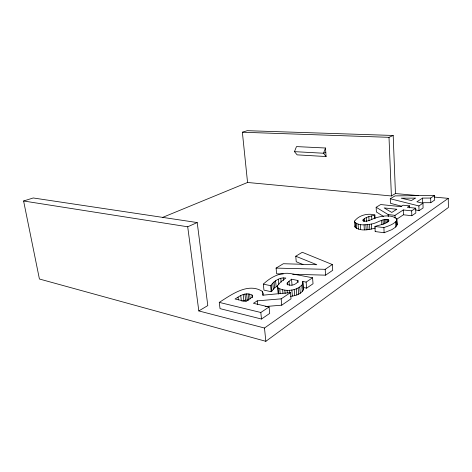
<?xml version="1.0" encoding="UTF-8"?>
<svg xmlns="http://www.w3.org/2000/svg" width="472" height="472" viewBox="0 0 472 472"><rect width="100%" height="100%" fill="white"/><g stroke="black" fill="none" stroke-linecap="round" stroke-linejoin="round"><path stroke-width="0.71" d="M290.593 296.339C295.33 295.814 300.776 294.369 303.331 289.973L302.782 281.442L306.127 282.097L312.564 277.778L313.036 283.76L306.617 288.156L303.284 287.472L303.449 288.675M303.331 289.973L302.782 281.442M297.921 280.48L297.72 281.985C295.319 285.005 290.392 286.41 287.047 284.203L287.253 282.911L291.513 279.212L297.921 280.48L298.092 282.48M277.489 286.71L278.108 287.95L278.687 294.056L278.061 292.793L277.489 286.71L277.772 285.289L280.799 281.89L285.831 278.055C279.713 276.952 274.114 281.123 270.615 285.66L263.341 284.132L263.942 290.132L271.205 291.702L274.615 287.855L277.784 285.761M290.481 292.593L281.159 298.847L257.24 300.853L253.44 303.295L269.064 306.965L269.707 313.414L261.494 319.031L220.029 308.635L219.268 302.387C231.138 294.923 247.824 282.268 262.273 291.318L262.987 293.094L262.556 295.212L290.481 292.593L291.035 298.817L281.749 305.172L265.128 306.558M374.898 215.002C367.948 212.96 359.033 215.114 354.619 221.043L354.673 222.005C358.862 226.117 366.024 224.82 371.405 224.047C377.234 223.333 382.621 217.928 388.657 219.94L388.887 220.648C385.459 224.642 379.506 224.749 374.933 226.46L375.181 231.557L384.125 232.737L391.896 229.634L395.825 226.938L397.135 224.66L396.651 218.672C390.999 214.441 382.709 215.875 376.332 217.663C372.001 218.742 367.558 222.524 362.933 220.778L362.708 220.117C365.652 216.571 370.898 216.5 374.898 215.002L375.069 218.477M396.799 225.752L396.604 220.719L396.94 219.651M325.503 148.007L323.509 153.235L326.087 156.539L297.153 154.863L294.463 151.648L296.487 146.591L325.503 148.007L326.087 156.539M278.108 287.95C285.684 292.044 297.419 291.1 302.829 283.89M374.933 226.46L383.895 227.593C388.368 225.976 393.477 224.578 396.604 220.719M263.341 284.132C270.733 277.046 281.153 271.524 291.666 273.778L312.564 277.778M23.6 200.995L187.708 226.784L198.812 310.93L207.798 305.573L197.207 222.56L33.235 197.969L23.6 200.995L39.418 279.011L265.848 341.315L448.4 207.473L448.258 198.358L434.323 197.089M198.812 310.93L264.485 328.022L448.258 198.358M292.711 274.25L325.597 275.164L332.713 270.297L332.312 264.532L302.286 252.284L295.761 256.225L296.233 261.742L303.012 264.556M415.543 209.822L419.024 210.718L423.083 207.951L422.959 203.22L416.888 201.809L422.564 198.093L430.676 198.057L434.582 195.443L434.677 200.034L430.783 202.695L422.688 202.706L422.564 198.093M396.946 219.096L403.424 214.784L411.82 215.722L415.826 212.984L415.679 208.17L407.324 207.302L409.543 205.857L409.607 207.892M401.607 206.211L390.462 203.326L390.273 198.765L418.888 205.945L422.959 203.22M409.543 205.857L403.112 205.202L400.875 206.636L380.686 204.541L376.154 207.273L388.161 214.583L394.987 215.356L403.253 209.963L411.667 210.86L415.679 208.17M219.268 302.387L260.815 312.493L269.064 306.965M283.206 273.99L276.627 273.807L276.09 268.096L325.178 269.317L332.312 264.532M375.181 231.557L375.718 231.203M238.059 297.13L235.05 298.982L245.977 301.549L252.343 296.965L252.614 296.18L251.971 294.982C247.387 292.593 242.024 294.345 238.059 297.13L238.372 299.885M276.09 268.096L283.336 263.724L316.812 264.721L295.761 256.225M390.273 198.765L395.04 195.898L434.582 195.443M162.386 217.503L247.552 182.475L391.394 195.968L395.447 193.549L418.186 195.62M187.708 226.784L197.207 222.56M247.552 182.475L242.366 132.225L389.005 137.328L393.188 135.47L395.447 193.549M242.661 301.189L245.617 300.186L248.26 300.027M325.798 152.279L323.509 153.235L294.463 151.648M242.366 132.225L247.263 130.685L393.188 135.47M354.619 221.043L354.962 226.967C360.266 231.764 369.133 229.787 375.464 227.976M383.577 216.471L376.379 211.975L376.154 207.273M397.135 224.66L396.651 218.672M240.749 295.56L241.363 301.042M246.561 293.844L247.228 299.997M244.944 294.032L245.617 300.186M243.204 294.493L243.882 300.646M249.629 294.127L250.148 298.923M248.107 293.891L248.773 300.039M251.971 294.982L252.26 297.732M257.24 300.853L257.606 304.357M264.485 328.022L265.848 341.315M260.815 312.493L261.494 319.031M262.987 293.094L263.199 295.147M262.273 291.318L262.414 292.681M271.264 285.253L271.848 291.289M270.615 285.66L271.205 291.702M274.043 281.873L274.615 287.855M272.781 283.194L273.359 289.2M278.309 279.217L278.805 284.492M275.595 280.722L276.161 286.681M282.622 289.832L282.935 293.248M280.799 278.244L281.164 282.191M281.159 298.847L281.749 305.172M279.772 288.994L280.22 293.761M284.817 290.18L285.129 293.608M283.2 277.831L283.442 280.462M289.012 281.206L289.371 285.2M289.436 290.239L289.684 292.982M287.253 282.911L287.43 284.917M287.094 290.315L287.342 293.059M291.513 279.212L292.038 285.176M291.855 289.944L292.398 296.121M296.286 288.834L296.811 294.994M294.186 289.466L294.723 295.637M299.773 287.106L300.292 293.248M298.145 288.044L298.67 294.198M301.791 285.466L302.298 291.578M306.127 282.097L306.617 288.156M325.178 269.317L325.597 275.164M355.274 222.867L355.563 227.84M358.106 224.123L358.39 229.138M356.419 223.575L356.702 228.566M354.903 225.988L354.962 226.967M363.298 219.332L363.411 221.439M360.342 224.524L360.62 229.545M366.337 217.568L366.555 221.763M365.9 224.772L366.166 229.811M364.354 218.571L364.502 221.374M364.059 224.79L364.331 229.829M369.546 224.406L369.8 229.451M368.838 216.66L369.051 220.843M367.717 224.642L367.977 229.687M374.396 215.315L374.567 218.79M371.611 215.893L371.783 219.368M371.405 224.047L371.659 229.085M381.636 220.371L381.83 224.642M385.789 219.433L385.943 222.99M384.456 219.568L384.645 223.834M383.895 227.593L384.125 232.737M383.063 219.881L383.258 224.147M388.657 219.94L388.716 221.368M388.161 214.583L388.249 216.677M388.09 219.675L388.179 221.816M387.034 219.486L387.158 222.33M389.005 137.328L391.394 195.968M395.63 221.881L395.825 226.938M394.987 215.356L395.093 218.164M403.253 209.963L403.424 214.784M411.667 210.86L411.82 215.722M418.888 205.945L419.024 210.718M430.676 198.057L430.783 202.695M415.283 198.11L411.466 200.559L401.176 198.169L415.283 198.11M396.757 209.267L391.778 212.453L384.125 207.922L396.757 209.267"/></g></svg>
